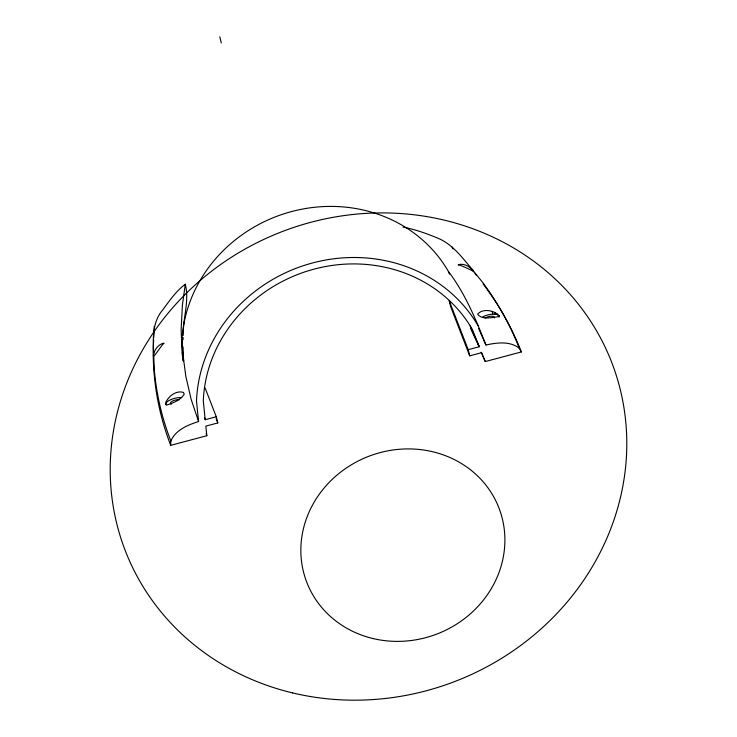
<?xml version="1.0" encoding="UTF-8"?>
<svg xmlns="http://www.w3.org/2000/svg" width="737" height="737" viewBox="0 0 737 737"><rect width="100%" height="100%" fill="white"/><g stroke="black" fill="none" stroke-linecap="round" stroke-linejoin="round"><path stroke-width="1.11" d="M153.683 353.88C151.739 361.987 161.974 343.608 164.111 343.387L163.688 343.138C158.602 344.391 154.982 348.96 153.683 353.88C152.909 338.651 152.209 322.051 162.822 309.77C169.584 300.733 176.106 290.968 185.3 284.233C189.575 301.295 182.776 318.154 183.273 335.335M205.116 388.003L216.282 416.764L217.802 422.937L205.844 426.115L206.821 435.724L170.717 445.332L170.837 441.048A1775.774 674.779 -13.8 0 1 154.282 369.477L153.766 356.211M154.263 326.344L153.766 337.5M153.655 339.757L153.185 348.785A1776.925 675.212 -13.8 0 0 170.717 445.332M183.043 339.757L183.154 337.546M498.967 316.495L499.013 315.749C494.131 310.139 482.855 308.213 477.64 314.1C481.464 320.088 492.648 317.601 498.967 316.495L499.096 317.03L499.013 315.749M185.3 284.233L182.407 305.035L181.145 329.356L182.067 353.226L183.08 360.817L183.734 360.596L181.864 342.106A142.831 131.96 -21.2 0 1 291.612 211.556A142.831 131.96 -21.2 0 1 448.225 271.161C465.047 293.372 475.835 319.25 485.923 345.008C496.793 342.65 509.921 340.826 519.272 348.251L521.363 351.945L485.259 361.563L481.132 352.249M170.837 441.048C175.535 429.966 187.824 424.936 198.575 421.536L196.503 401.039A151.085 139.588 -21.2 0 1 312.599 262.943A151.085 139.588 -21.2 0 1 478.258 326.003M204.49 417.593L205.199 419.722L216.282 416.764M485.259 361.563L481.666 352.664L469.718 355.842L450.712 306.841L449.192 300.668L468.198 349.679L479.28 346.722L472.251 329.301A144.222 133.24 -21.2 0 0 314.119 269.116A144.222 133.24 -21.2 0 0 203.301 400.928L205.199 419.722M482.919 316.781A10.3 3.915 -13.8 0 1 492.86 314.128L497.024 314.506L499.069 315.989M403.019 227.116C415.042 229.373 426.603 233.537 437.889 238.18C452.481 244.223 462.071 257.388 471.929 269.116C479.114 275.002 460.164 264.012 458.211 265.062L458.34 264.666C463.278 263.284 468.363 265.762 471.929 269.116M473.495 271.059L482.403 282.087A1775.774 674.779 -13.8 0 1 519.272 348.251M452.094 247.024L453.181 248.913M470.446 328.048L477.088 342.309M478.599 328.453L485.923 345.008M470.114 326.03L479.28 346.722M478 344.382L478.921 346.454M448.63 272.174L449.45 274.192M216.144 418.671L217.802 422.937M206.111 433.596L206.821 435.724M198.575 421.536L191.123 399.233L185.835 376.377L183.734 360.596M496.802 313.612L497.024 314.506M494.702 312.368L495.153 314.165M492.215 311.521L492.86 314.128M468.198 349.679L469.718 355.842M219.792 36.85L221.312 43.022M182.389 346.685L182.647 348.665L182.564 346.657M182.232 342.806L181.726 338.338L182.011 342.834M182.794 346.418L183.366 361.185M472.113 270.129A1776.925 675.212 -13.8 0 1 473.55 271.842M474.969 273.565A1776.925 675.212 -13.8 0 1 476.369 275.288M483.159 283.985A1776.925 675.212 -13.8 0 1 521.363 351.945M485.121 318.052A5.491 2.091 -13.8 0 1 491.524 316.219A5.491 2.091 -13.8 0 1 494.37 317.969M165.825 404.742A10.3 3.915 -13.8 0 1 170.643 399.712A10.3 3.915 -13.8 0 1 181.79 397.621M171.297 404.208A5.491 2.091 -13.8 0 1 172.265 401.214A5.491 2.091 -13.8 0 1 179.321 399.749M166.221 401.656L165.705 403.342L166.396 405.064C172.946 403.323 180.224 400.053 184.222 394.323L183.495 392.443C176.723 390.195 169.077 395.631 166.221 401.656M372.894 638.518A103.014 95.174 -21.2 0 0 502.312 518.664A103.014 95.174 -21.2 0 0 333.4 478.267A103.014 95.174 -21.2 0 0 372.894 638.518M292.617 692.918A260.797 240.944 -21.2 0 0 620.259 389.505A260.797 240.944 -21.2 0 0 192.624 287.227A260.797 240.944 -21.2 0 0 292.617 692.918"/></g></svg>
